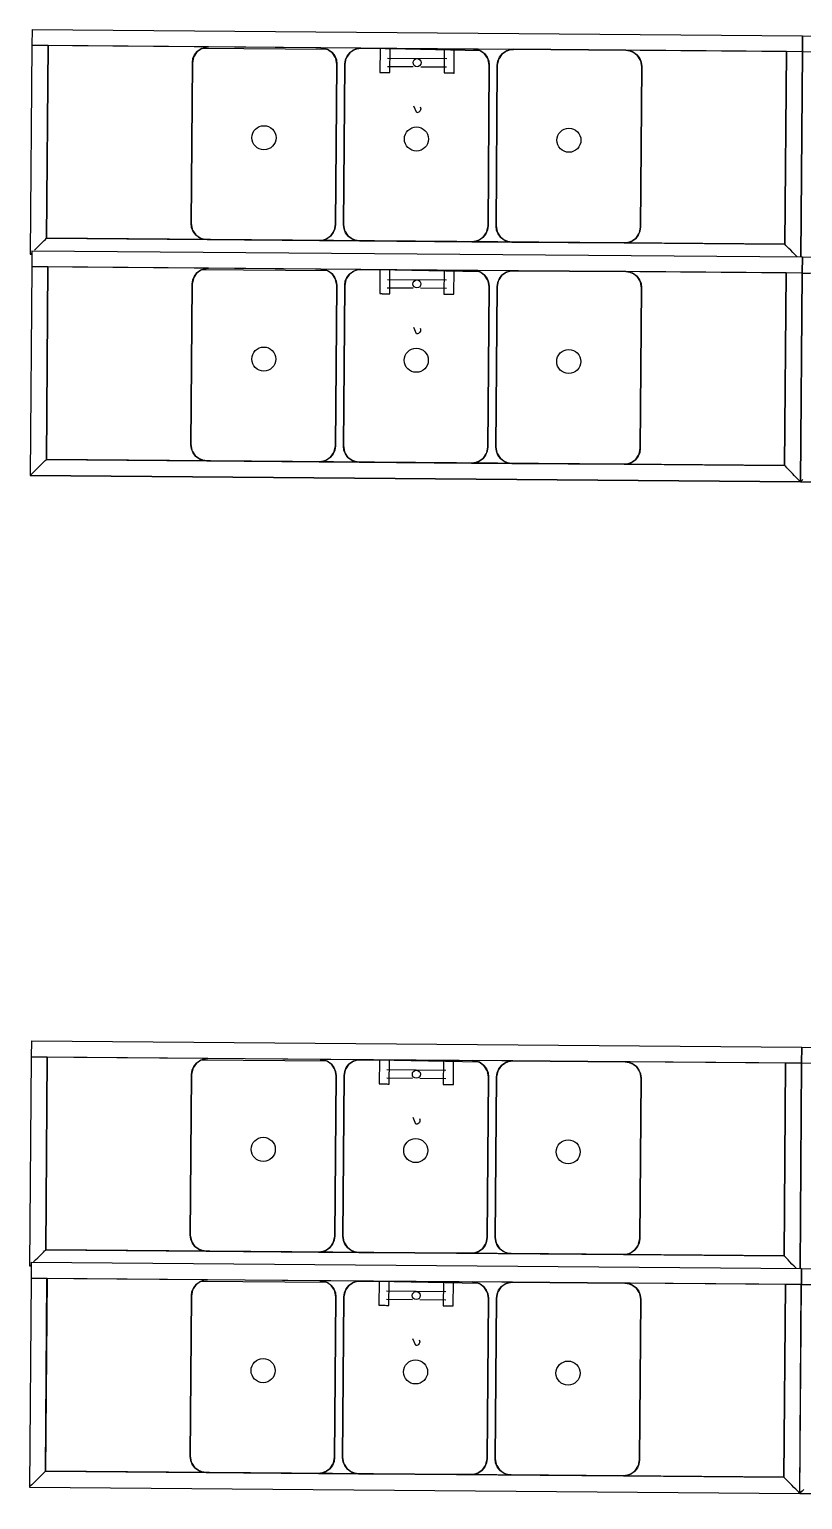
# Model space of a CAD drawing. Header units: metres. Extents: x 2.3 to 42.8, y 0.9 to 31.9.
# Drawn here: x 35.179 to 36.143, y 5.692 to 7.523 of the extents above; entities that cross this region are included whole.
import ezdxf

# ---------------------------------------------------------------- set-up
doc = ezdxf.new("R2010")
doc.units = ezdxf.units.M
doc.layers.add('ARREDI', color=9, linetype='Continuous')

msp = doc.modelspace()

# ---------------------------------------------------------------- linework, layer by layer
at = {"layer": 'ARREDI'}
for points in [[(35.1825, 7.5227), (35.1823, 7.5027), (35.1802, 7.2427)], [(36.1424, 7.4949), (36.1403, 7.2393), (36.1424, 7.4949), (36.1425, 7.5149), (37.1026, 7.5072), (37.1024, 7.4872), (36.142, 7.4949), (36.1224, 7.4951), (36.1204, 7.2551), (35.2004, 7.2625), (35.2023, 7.5025), (35.1823, 7.5027), (35.1802, 7.2427), (35.1822, 7.2427), (35.1802, 7.2427)], [(35.1825, 7.5227), (36.1425, 7.5149), (36.1424, 7.4949), (35.1823, 7.5027)], [(35.3843, 7.4895), (35.3836, 7.4879)], [(35.3939, 7.499), (35.3881, 7.4952), (35.3843, 7.4895)], [(35.5507, 7.4977), (35.3939, 7.499)], [(35.4023, 7.5009), (35.3955, 7.4996)], [(35.5423, 7.4998), (35.4023, 7.5009)], [(35.5491, 7.4984), (35.5424, 7.4998)], [(35.5602, 7.488), (35.5564, 7.4938), (35.5507, 7.4977)], [(35.5839, 7.4974), (35.5782, 7.4936), (35.5743, 7.4879)], [(35.5855, 7.4981), (35.5839, 7.4974)], [(35.5923, 7.4994), (35.5855, 7.4981)], [(35.7407, 7.4962), (35.5923, 7.4994), (35.7324, 7.4983)], [(35.6161, 7.4992), (35.6159, 7.4692)], [(35.6159, 7.4692), (35.6161, 7.4692), (35.6167, 7.4692), (35.6177, 7.4692), (35.619, 7.4692), (35.6205, 7.4692), (35.6221, 7.4691), (35.6237, 7.4691), (35.6252, 7.4691), (35.6265, 7.4691), (35.6275, 7.4691), (35.6281, 7.4691), (35.6284, 7.4691), (35.6286, 7.4991)], [(35.6169, 7.4992), (35.6179, 7.4992), (35.6192, 7.4992), (35.6207, 7.4992), (35.6224, 7.4991), (35.624, 7.4991), (35.6255, 7.4991), (35.6268, 7.4991), (35.6278, 7.4991)], [(35.6961, 7.4985), (35.6959, 7.4685)], [(35.6959, 7.4685), (35.6961, 7.4685), (35.6967, 7.4685), (35.6977, 7.4685), (35.699, 7.4685), (35.7005, 7.4685), (35.7021, 7.4685), (35.7037, 7.4685), (35.7052, 7.4685), (35.7065, 7.4685), (35.7075, 7.4684), (35.7082, 7.4684), (35.7084, 7.4684), (35.7086, 7.4984)], [(35.6969, 7.4985), (35.6979, 7.4985), (35.6992, 7.4985), (35.7007, 7.4985), (35.7024, 7.4985), (35.704, 7.4985), (35.7055, 7.4985), (35.7068, 7.4985), (35.7078, 7.4985)], [(35.7391, 7.4968), (35.7324, 7.4983)], [(35.7503, 7.4865), (35.7464, 7.4923), (35.7407, 7.4962)], [(35.774, 7.4959), (35.7682, 7.4921), (35.7643, 7.4864)], [(35.7756, 7.4966), (35.774, 7.4959)], [(35.7824, 7.4979), (35.7756, 7.4966)], [(35.9292, 7.4953), (35.9224, 7.4967)], [(35.9307, 7.4946), (35.9292, 7.4953)], [(35.9403, 7.485), (35.9365, 7.4907), (35.9307, 7.4946)], [(35.3836, 7.4879), (35.3822, 7.4811)], [(35.5609, 7.4864), (35.5602, 7.488)], [(35.5622, 7.4796), (35.5609, 7.4864)], [(35.5736, 7.4863), (35.5722, 7.4796)], [(35.5743, 7.4879), (35.5736, 7.4863)], [(35.6253, 7.4766), (35.6574, 7.4764)], [(35.6991, 7.486), (35.6254, 7.4866)], [(35.6667, 7.4763), (35.699, 7.476)], [(35.7509, 7.4849), (35.7502, 7.4865)], [(35.7522, 7.4781), (35.7509, 7.4849)], [(35.7636, 7.4848), (35.7622, 7.478)], [(35.7643, 7.4864), (35.7636, 7.4848)], [(35.9409, 7.4834), (35.9403, 7.485)], [(35.9422, 7.4766), (35.9409, 7.4834)], [(35.6167, 7.4692), (35.6177, 7.4692), (35.619, 7.4692), (35.6205, 7.4692), (35.6221, 7.4691), (35.6237, 7.4691), (35.6252, 7.4691), (35.6265, 7.4691), (35.6275, 7.4691)], [(35.6967, 7.4685), (35.6977, 7.4685), (35.699, 7.4685), (35.7005, 7.4685), (35.7021, 7.4685), (35.7037, 7.4685), (35.7052, 7.4685), (35.7065, 7.4685), (35.7075, 7.4685)], [(35.6661, 7.4262), (35.6666, 7.425), (35.6667, 7.4238), (35.6666, 7.4225), (35.6661, 7.4214), (35.6652, 7.4204), (35.6642, 7.4196), (35.663, 7.4191), (35.6617, 7.419), (35.6582, 7.4273)], [(35.3806, 7.2811), (35.3818, 7.2743)], [(35.3819, 7.2743), (35.3825, 7.2727)], [(35.3825, 7.2727), (35.3863, 7.2669), (35.392, 7.263)], [(35.5547, 7.2657), (35.5585, 7.2712)], [(35.5585, 7.2713), (35.5592, 7.2728)], [(35.5592, 7.2728), (35.5606, 7.2796)], [(35.5706, 7.2795), (35.5719, 7.2727)], [(35.5719, 7.2727), (35.5725, 7.2711)], [(35.5725, 7.2711), (35.5763, 7.2653), (35.582, 7.2615)], [(35.7388, 7.2602), (35.7446, 7.264), (35.7485, 7.2697)], [(35.7485, 7.2697), (35.7492, 7.2713)], [(35.7492, 7.2713), (35.7506, 7.2781)], [(35.7606, 7.278), (35.7619, 7.2712)], [(35.7619, 7.2712), (35.7625, 7.2696)], [(35.9385, 7.2682), (35.9392, 7.2698)], [(35.9392, 7.2698), (35.9406, 7.2765)], [(35.1853, 7.2477), (35.1877, 7.25), (35.1903, 7.2526), (35.1929, 7.2552), (35.1953, 7.2576), (35.1974, 7.2596), (35.199, 7.2612), (35.2, 7.2622), (35.2004, 7.2625)], [(35.392, 7.263), (35.3936, 7.2623)], [(35.3936, 7.2623), (35.4004, 7.2609)], [(35.4004, 7.2609), (35.9204, 7.2567)], [(35.5404, 7.2598), (35.5472, 7.2611)], [(35.5472, 7.2611), (35.5488, 7.2617)], [(35.5488, 7.2617), (35.5546, 7.2655)], [(35.582, 7.2615), (35.5836, 7.2608)], [(35.5836, 7.2608), (35.5904, 7.2594)], [(35.7304, 7.2582), (35.7372, 7.2595)], [(35.7372, 7.2595), (35.7388, 7.2602)], [(35.7625, 7.2696), (35.7663, 7.2638), (35.772, 7.2599)], [(35.772, 7.2599), (35.7736, 7.2592)], [(35.7736, 7.2592), (35.7804, 7.2578)], [(35.9204, 7.2567), (35.9272, 7.258)], [(35.9272, 7.258), (35.9288, 7.2587)], [(35.9288, 7.2586), (35.9346, 7.2624), (35.9385, 7.2682)], [(36.1353, 7.24), (36.1329, 7.2424), (36.1304, 7.245), (36.1278, 7.2476), (36.1254, 7.25), (36.1233, 7.2521), (36.1218, 7.2537), (36.1208, 7.2547), (36.1204, 7.2551)], [(35.1823, 7.2471), (35.1821, 7.2271), (35.18, 6.9671)], [(36.1418, 7.2193), (36.1222, 7.2195), (36.1202, 6.9795), (35.2002, 6.9869), (35.2021, 7.2269), (35.1821, 7.2271), (35.18, 6.9671), (36.1401, 6.9593), (36.1422, 7.2193), (36.1423, 7.2393), (37.1024, 7.2315)], [(35.1802, 7.2427), (35.1806, 7.243), (35.1816, 7.244)], [(35.1823, 7.2471), (36.1423, 7.2393), (36.1422, 7.2193), (35.1821, 7.2271)], [(37.1022, 7.2115), (36.1422, 7.2193), (36.1401, 6.9593), (35.18, 6.9671), (35.1804, 6.9674), (35.1814, 6.9684), (35.183, 6.97), (35.1851, 6.972), (35.1875, 6.9744), (35.1901, 6.977), (35.1927, 6.9796), (35.1951, 6.982), (35.1972, 6.984), (35.1988, 6.9856), (35.1998, 6.9866), (35.2002, 6.9869)], [(35.3937, 7.2234), (35.3879, 7.2196), (35.3841, 7.2138)], [(35.5505, 7.2221), (35.3937, 7.2234)], [(35.4021, 7.2253), (35.3953, 7.224)], [(35.5421, 7.2242), (35.4021, 7.2253)], [(35.5489, 7.2228), (35.5421, 7.2242)], [(35.56, 7.2124), (35.5562, 7.2182), (35.5505, 7.2221)], [(35.5837, 7.2218), (35.578, 7.218), (35.5741, 7.2123)], [(35.5853, 7.2225), (35.5837, 7.2218)], [(35.5921, 7.2238), (35.5853, 7.2225)], [(35.7405, 7.2206), (35.5921, 7.2238), (35.7322, 7.2226)], [(35.6159, 7.2236), (35.6156, 7.1936)], [(35.6157, 7.1936), (35.6159, 7.1936), (35.6165, 7.1936), (35.6175, 7.1936), (35.6188, 7.1935), (35.6203, 7.1935), (35.6219, 7.1935), (35.6235, 7.1935), (35.625, 7.1935), (35.6263, 7.1935), (35.6273, 7.1935), (35.6279, 7.1935), (35.6282, 7.1935), (35.6284, 7.2235)], [(35.6167, 7.2236), (35.6177, 7.2236), (35.619, 7.2236), (35.6205, 7.2235), (35.6221, 7.2235), (35.6238, 7.2235), (35.6253, 7.2235), (35.6266, 7.2235), (35.6276, 7.2235)], [(35.6959, 7.2229), (35.6956, 7.1929)], [(35.6957, 7.1929), (35.6959, 7.1929), (35.6965, 7.1929), (35.6975, 7.1929), (35.6988, 7.1929), (35.7003, 7.1929), (35.7019, 7.1929), (35.7035, 7.1929), (35.705, 7.1929), (35.7063, 7.1928), (35.7073, 7.1928), (35.7079, 7.1928), (35.7082, 7.1928), (35.7084, 7.2228)], [(35.6967, 7.2229), (35.6977, 7.2229), (35.699, 7.2229), (35.7005, 7.2229), (35.7022, 7.2229), (35.7038, 7.2229), (35.7053, 7.2229), (35.7066, 7.2228), (35.7076, 7.2228)], [(35.7389, 7.2212), (35.7322, 7.2226)], [(35.75, 7.2109), (35.7462, 7.2167), (35.7405, 7.2206)], [(35.7738, 7.2203), (35.768, 7.2165), (35.7641, 7.2108)], [(35.7753, 7.2209), (35.7738, 7.2203)], [(35.7822, 7.2222), (35.7753, 7.2209)], [(35.9289, 7.2197), (35.9222, 7.2211)], [(35.9305, 7.219), (35.9289, 7.2197)], [(35.9401, 7.2093), (35.9363, 7.2151), (35.9305, 7.219)], [(36.1425, 7.2193), (36.1435, 7.2193), (36.1451, 7.2193), (36.1472, 7.2193), (36.1496, 7.2193), (36.1522, 7.2192)], [(35.3834, 7.2123), (35.382, 7.2055)], [(35.384, 7.2138), (35.3834, 7.2123)], [(35.5607, 7.2108), (35.56, 7.2124)], [(35.562, 7.204), (35.5607, 7.2108)], [(35.5734, 7.2107), (35.572, 7.2039)], [(35.5741, 7.2123), (35.5734, 7.2107)], [(35.6251, 7.201), (35.6572, 7.2007)], [(35.6989, 7.2104), (35.6252, 7.211)], [(35.6664, 7.2007), (35.6988, 7.2004)], [(35.7507, 7.2093), (35.75, 7.2109)], [(35.752, 7.2025), (35.7507, 7.2093)], [(35.7634, 7.2092), (35.762, 7.2024)], [(35.7641, 7.2108), (35.7634, 7.2092)], [(35.9407, 7.2077), (35.9401, 7.2093)], [(35.942, 7.2009), (35.9407, 7.2077)], [(35.6165, 7.1936), (35.6175, 7.1936), (35.6188, 7.1936), (35.6203, 7.1935), (35.6219, 7.1935), (35.6235, 7.1935), (35.625, 7.1935), (35.6263, 7.1935), (35.6273, 7.1935)], [(35.6965, 7.1929), (35.6975, 7.1929), (35.6988, 7.1929), (35.7003, 7.1929), (35.7019, 7.1929), (35.7035, 7.1929), (35.705, 7.1929), (35.7063, 7.1928), (35.7073, 7.1928)], [(35.6659, 7.1506), (35.6664, 7.1494), (35.6665, 7.1482), (35.6664, 7.1469), (35.6658, 7.1457), (35.665, 7.1448), (35.664, 7.144), (35.6628, 7.1435), (35.6615, 7.1434), (35.658, 7.1516)], [(35.3803, 7.0055), (35.3816, 6.9987)], [(35.3816, 6.9987), (35.3823, 6.9971)], [(35.3823, 6.9971), (35.3861, 6.9913), (35.3918, 6.9874)], [(35.5486, 6.9861), (35.5544, 6.9899), (35.5583, 6.9956)], [(35.5583, 6.9956), (35.5589, 6.9972)], [(35.559, 6.9972), (35.5604, 7.004)], [(35.5704, 7.0039), (35.5717, 6.9971)], [(35.5717, 6.9971), (35.5723, 6.9955)], [(35.5723, 6.9955), (35.5761, 6.9897), (35.5818, 6.9858)], [(35.7483, 6.9941), (35.749, 6.9957)], [(35.749, 6.9957), (35.7504, 7.0025)], [(35.7604, 7.0024), (35.7617, 6.9956)], [(35.7617, 6.9956), (35.7623, 6.994)], [(35.939, 6.9941), (35.9404, 7.0009)], [(35.3918, 6.9874), (35.3934, 6.9867)], [(35.3934, 6.9867), (35.4002, 6.9853)], [(35.4002, 6.9853), (35.9202, 6.9811)], [(35.5402, 6.9842), (35.547, 6.9855)], [(35.547, 6.9855), (35.5486, 6.9861)], [(35.5818, 6.9858), (35.5834, 6.9852)], [(35.5834, 6.9852), (35.5902, 6.9838)], [(35.7302, 6.9826), (35.737, 6.9839)], [(35.737, 6.9839), (35.7386, 6.9846)], [(35.7386, 6.9846), (35.7444, 6.9884), (35.7483, 6.9941)], [(35.7623, 6.994), (35.7661, 6.9882), (35.7718, 6.9843)], [(35.7718, 6.9843), (35.7734, 6.9836)], [(35.7734, 6.9836), (35.7802, 6.9822)], [(35.9202, 6.9811), (35.927, 6.9824)], [(35.927, 6.9824), (35.9286, 6.983)], [(35.9286, 6.983), (35.9344, 6.9868), (35.9383, 6.9926)], [(35.9383, 6.9926), (35.939, 6.9941)], [(37.1001, 6.9515), (36.1401, 6.9593), (36.1397, 6.9596), (36.1387, 6.9606), (36.1372, 6.9623), (36.1351, 6.9643), (36.1327, 6.9668), (36.1302, 6.9694), (36.1276, 6.972), (36.1252, 6.9744), (36.1231, 6.9765), (36.1216, 6.9781), (36.1206, 6.9791), (36.1202, 6.9795)], [(36.143, 6.9622), (36.1414, 6.9606), (36.1404, 6.9596), (36.1401, 6.9593), (37.1001, 6.9515)], [(35.1815, 6.2628), (35.1814, 6.2427), (35.1793, 5.9827)], [(35.1815, 6.2628), (36.1416, 6.255), (36.1414, 6.235), (35.1814, 6.2428)], [(37.1015, 6.2272), (37.0994, 5.9716), (37.1015, 6.2272), (37.0815, 6.2274), (37.0796, 5.9873), (36.1595, 5.9948), (36.1614, 6.2348), (36.1414, 6.235), (36.1394, 5.9794), (36.1414, 6.235), (36.1416, 6.255), (37.1017, 6.2472), (37.1015, 6.2272), (36.1414, 6.235), (36.1214, 6.2351), (36.1195, 5.9951), (35.1994, 6.0026), (35.2014, 6.2426), (35.1814, 6.2427), (35.1793, 5.9827), (35.1813, 5.9827), (35.1793, 5.9827)], [(35.3826, 6.2279), (35.3812, 6.2211)], [(35.3833, 6.2295), (35.3826, 6.2279)], [(35.393, 6.239), (35.3872, 6.2352), (35.3833, 6.2295)], [(35.5498, 6.2378), (35.393, 6.239)], [(35.4014, 6.241), (35.3946, 6.2397)], [(35.5414, 6.2398), (35.4014, 6.241)], [(35.5482, 6.2384), (35.5414, 6.2398)], [(35.5593, 6.2281), (35.5555, 6.2339), (35.5498, 6.2378)], [(35.5599, 6.2265), (35.5593, 6.2281)], [(35.5612, 6.2197), (35.56, 6.2265)], [(35.5726, 6.2264), (35.5712, 6.2196)], [(35.5733, 6.228), (35.5727, 6.2264)], [(35.583, 6.2375), (35.5772, 6.2337), (35.5733, 6.228)], [(35.5846, 6.2381), (35.583, 6.2375)], [(35.5914, 6.2394), (35.5846, 6.2381)], [(35.7398, 6.2362), (35.5914, 6.2394), (35.7314, 6.2383)], [(35.6152, 6.2392), (35.6149, 6.2092)], [(35.6149, 6.2092), (35.6151, 6.2092), (35.6157, 6.2092), (35.6167, 6.2092), (35.618, 6.2092), (35.6196, 6.2092), (35.6212, 6.2092), (35.6228, 6.2092), (35.6243, 6.2092), (35.6256, 6.2091), (35.6266, 6.2091), (35.6272, 6.2091), (35.6274, 6.2091), (35.6277, 6.2391)], [(35.616, 6.2392), (35.617, 6.2392), (35.6183, 6.2392), (35.6198, 6.2392), (35.6214, 6.2392), (35.623, 6.2392), (35.6245, 6.2392), (35.6258, 6.2391), (35.6268, 6.2391)], [(35.6982, 6.2261), (35.6244, 6.2267)], [(35.6952, 6.2386), (35.6949, 6.2086)], [(35.6949, 6.2086), (35.6951, 6.2086), (35.6958, 6.2086), (35.6968, 6.2086), (35.698, 6.2086), (35.6995, 6.2086), (35.7012, 6.2085), (35.7028, 6.2085), (35.7043, 6.2085), (35.7056, 6.2085), (35.7066, 6.2085), (35.7072, 6.2085), (35.7074, 6.2085), (35.7077, 6.2385)], [(35.696, 6.2386), (35.697, 6.2386), (35.6983, 6.2386), (35.6998, 6.2386), (35.7014, 6.2385), (35.703, 6.2385), (35.7045, 6.2385), (35.7058, 6.2385), (35.7068, 6.2385)], [(35.7382, 6.2369), (35.7314, 6.2383)], [(35.7493, 6.2265), (35.7455, 6.2323), (35.7398, 6.2362)], [(35.75, 6.2249), (35.7493, 6.2265)], [(35.7633, 6.2264), (35.7627, 6.2248)], [(35.773, 6.2359), (35.7672, 6.2321), (35.7633, 6.2264)], [(35.7746, 6.2366), (35.773, 6.2359)], [(35.7814, 6.2379), (35.7746, 6.2366)], [(35.9282, 6.2353), (35.9214, 6.2368)], [(35.9298, 6.2347), (35.9282, 6.2353)], [(35.9393, 6.225), (35.9355, 6.2308), (35.9298, 6.2347)], [(35.6158, 6.2092), (35.6168, 6.2092), (35.618, 6.2092), (35.6195, 6.2092), (35.6212, 6.2092), (35.6228, 6.2092), (35.6243, 6.2092), (35.6256, 6.2091), (35.6266, 6.2091)], [(35.6244, 6.2167), (35.6565, 6.2164)], [(35.6657, 6.2163), (35.6981, 6.2161)], [(35.6958, 6.2086), (35.6968, 6.2086), (35.698, 6.2086), (35.6995, 6.2086), (35.7012, 6.2085), (35.7028, 6.2085), (35.7043, 6.2085), (35.7056, 6.2085), (35.7066, 6.2085)], [(35.7513, 6.2181), (35.75, 6.2249)], [(35.7627, 6.2248), (35.7613, 6.2181)], [(35.94, 6.2234), (35.9393, 6.225)], [(35.9413, 6.2166), (35.94, 6.2234)], [(35.6652, 6.1662), (35.6656, 6.1651), (35.6658, 6.1638), (35.6656, 6.1626), (35.6651, 6.1614), (35.6643, 6.1604), (35.6633, 6.1597), (35.6621, 6.1592), (35.6608, 6.159), (35.6573, 6.1673)], [(35.3796, 6.0211), (35.3809, 6.0143)], [(35.3809, 6.0143), (35.3815, 6.0127)], [(35.3816, 6.0127), (35.3854, 6.0069), (35.3911, 6.003)], [(35.5479, 6.0018), (35.5537, 6.0056), (35.5575, 6.0113)], [(35.5575, 6.0113), (35.5582, 6.0129)], [(35.5582, 6.0129), (35.5596, 6.0197)], [(35.5696, 6.0196), (35.5709, 6.0128)], [(35.5709, 6.0128), (35.5716, 6.0112)], [(35.5716, 6.0112), (35.5754, 6.0054), (35.5811, 6.0015)], [(35.7379, 6.0002), (35.7437, 6.004), (35.7476, 6.0098)], [(35.7476, 6.0098), (35.7482, 6.0113)], [(35.7482, 6.0113), (35.7496, 6.0181)], [(35.7596, 6.018), (35.7609, 6.0112)], [(35.7609, 6.0112), (35.7616, 6.0096)], [(35.7616, 6.0096), (35.7654, 6.0038), (35.7711, 6)], [(35.9279, 5.9987), (35.9337, 6.0025), (35.9376, 6.0082)], [(35.9376, 6.0082), (35.9382, 6.0098)], [(35.9382, 6.0098), (35.9396, 6.0166)], [(35.1843, 5.9877), (35.1867, 5.9901), (35.1894, 5.9927), (35.192, 5.9952), (35.1944, 5.9976), (35.1965, 5.9997), (35.1981, 6.0013), (35.1991, 6.0022), (35.1994, 6.0026)], [(35.3911, 6.003), (35.3927, 6.0024)], [(35.3927, 6.0024), (35.3994, 6.001)], [(35.3995, 6.001), (35.9195, 5.9967)], [(35.5395, 5.9998), (35.5463, 6.0011)], [(35.5463, 6.0011), (35.5479, 6.0018)], [(35.5811, 6.0015), (35.5827, 6.0008)], [(35.5827, 6.0008), (35.5895, 5.9994)], [(35.7295, 5.9983), (35.7363, 5.9996)], [(35.7363, 5.9996), (35.7379, 6.0002)], [(35.7711, 6), (35.7727, 5.9993)], [(35.7727, 5.9993), (35.7795, 5.9979)], [(35.9195, 5.9967), (35.9263, 5.998)], [(35.9263, 5.998), (35.9279, 5.9987)], [(36.1344, 5.98), (36.132, 5.9824), (36.1294, 5.985), (36.1268, 5.9877), (36.1245, 5.9901), (36.1224, 5.9922), (36.1208, 5.9938), (36.1198, 5.9948), (36.1195, 5.9951)], [(35.1813, 5.9871), (35.1812, 5.9671), (35.1791, 5.7071)], [(35.1992, 5.727), (35.1989, 5.7266), (35.1979, 5.7256), (35.1963, 5.724), (35.1942, 5.722), (35.1918, 5.7196), (35.1892, 5.717), (35.1865, 5.7145), (35.1841, 5.7121), (35.182, 5.71), (35.1804, 5.7085), (35.1794, 5.7075), (35.1791, 5.7071), (36.1391, 5.6993), (36.1409, 5.9594), (36.1212, 5.9595), (36.1193, 5.7195), (35.1992, 5.727), (35.2008, 5.967), (35.1812, 5.9671), (35.1791, 5.7071), (36.1391, 5.6993), (36.1412, 5.9594), (36.1414, 5.9794), (37.1015, 5.9716)], [(35.1793, 5.9827), (35.1796, 5.9831), (35.1806, 5.9841)], [(35.1813, 5.9871), (36.1414, 5.9794), (36.1412, 5.9594), (35.1812, 5.9671)], [(35.3824, 5.9523), (35.381, 5.9455)], [(35.3831, 5.9539), (35.3824, 5.9523)], [(35.3928, 5.9634), (35.387, 5.9596), (35.3831, 5.9539)], [(35.5496, 5.9621), (35.3928, 5.9634)], [(35.4012, 5.9654), (35.3944, 5.9641)], [(35.5412, 5.9642), (35.4012, 5.9654)], [(35.548, 5.9628), (35.5412, 5.9642)], [(35.5547, 5.9586), (35.5496, 5.9621)], [(35.5591, 5.9525), (35.5553, 5.9582)], [(35.5597, 5.9509), (35.5591, 5.9525)], [(35.5731, 5.9523), (35.5724, 5.9508)], [(35.5828, 5.9619), (35.577, 5.9581), (35.5731, 5.9523)], [(35.5844, 5.9625), (35.5828, 5.9619)], [(35.5912, 5.9638), (35.5844, 5.9625)], [(35.7396, 5.9606), (35.5912, 5.9638), (35.7312, 5.9627)], [(35.615, 5.9636), (35.6147, 5.9336)], [(35.6147, 5.9336), (35.6149, 5.9336), (35.6155, 5.9336), (35.6165, 5.9336), (35.6178, 5.9336), (35.6193, 5.9336), (35.621, 5.9336), (35.6226, 5.9336), (35.6241, 5.9335), (35.6254, 5.9335), (35.6264, 5.9335), (35.627, 5.9335), (35.6272, 5.9335), (35.6275, 5.9635)], [(35.6158, 5.9636), (35.6168, 5.9636), (35.6181, 5.9636), (35.6196, 5.9636), (35.6212, 5.9636), (35.6228, 5.9636), (35.6243, 5.9635), (35.6256, 5.9635), (35.6266, 5.9635)], [(35.695, 5.963), (35.6947, 5.933)], [(35.6947, 5.933), (35.6949, 5.933), (35.6955, 5.933), (35.6965, 5.933), (35.6978, 5.9329), (35.6994, 5.9329), (35.701, 5.9329), (35.7026, 5.9329), (35.7041, 5.9329), (35.7054, 5.9329), (35.7064, 5.9329), (35.707, 5.9329), (35.7072, 5.9329), (35.7075, 5.9629)], [(35.6958, 5.963), (35.6968, 5.963), (35.6981, 5.963), (35.6996, 5.9629), (35.7012, 5.9629), (35.7028, 5.9629), (35.7043, 5.9629), (35.7056, 5.9629), (35.7066, 5.9629)], [(35.738, 5.9613), (35.7312, 5.9627)], [(35.7491, 5.9509), (35.7453, 5.9567), (35.7396, 5.9606)], [(35.7728, 5.9603), (35.767, 5.9565), (35.7631, 5.9508)], [(35.7744, 5.961), (35.7728, 5.9603)], [(35.7812, 5.9623), (35.7744, 5.961)], [(35.928, 5.9597), (35.9212, 5.9611)], [(35.9296, 5.9591), (35.928, 5.9597)], [(35.9391, 5.9494), (35.9353, 5.9552), (35.9296, 5.9591)], [(37.1013, 5.9516), (36.1416, 5.9594), (36.1612, 5.9592)], [(35.561, 5.9441), (35.5597, 5.9509)], [(35.5724, 5.9508), (35.571, 5.944)], [(35.6155, 5.9336), (35.6165, 5.9336), (35.6178, 5.9336), (35.6193, 5.9336), (35.621, 5.9336), (35.6226, 5.9336), (35.6241, 5.9335), (35.6254, 5.9335), (35.6264, 5.9335)], [(35.6241, 5.941), (35.6563, 5.9408)], [(35.698, 5.9504), (35.6242, 5.951)], [(35.6655, 5.9407), (35.6979, 5.9404)], [(35.6956, 5.933), (35.6966, 5.933), (35.6978, 5.933), (35.6993, 5.9329), (35.701, 5.9329), (35.7026, 5.9329), (35.7041, 5.9329), (35.7054, 5.9329), (35.7064, 5.9329)], [(35.7498, 5.9493), (35.7491, 5.9509)], [(35.751, 5.9425), (35.7498, 5.9493)], [(35.7625, 5.9492), (35.7611, 5.9424)], [(35.7631, 5.9508), (35.7625, 5.9492)], [(35.9398, 5.9478), (35.9391, 5.9494)], [(35.9411, 5.941), (35.9398, 5.9478)], [(35.6649, 5.8906), (35.6654, 5.8895), (35.6656, 5.8882), (35.6654, 5.887), (35.6649, 5.8858), (35.6641, 5.8848), (35.6631, 5.884), (35.6618, 5.8836), (35.6606, 5.8834), (35.6571, 5.8917)], [(35.3794, 5.7455), (35.3807, 5.7387)], [(35.3807, 5.7387), (35.3813, 5.7371)], [(35.3813, 5.7371), (35.3852, 5.7313), (35.3909, 5.7274)], [(35.5477, 5.7261), (35.5534, 5.73), (35.5573, 5.7357)], [(35.5573, 5.7357), (35.558, 5.7373)], [(35.558, 5.7373), (35.5594, 5.744)], [(35.5694, 5.744), (35.5707, 5.7372)], [(35.5707, 5.7372), (35.5714, 5.7356)], [(35.5714, 5.7356), (35.5752, 5.7298), (35.5809, 5.7259)], [(35.7377, 5.7246), (35.7435, 5.7284), (35.7473, 5.7341)], [(35.7474, 5.7341), (35.748, 5.7357)], [(35.748, 5.7357), (35.7494, 5.7425)], [(35.7594, 5.7424), (35.7607, 5.7356)], [(35.7607, 5.7356), (35.7614, 5.734)], [(35.7614, 5.734), (35.7652, 5.7282), (35.7709, 5.7243)], [(35.9277, 5.7231), (35.9335, 5.7269), (35.9374, 5.7326)], [(35.9374, 5.7326), (35.938, 5.7342)], [(35.938, 5.7342), (35.9394, 5.741)], [(35.3909, 5.7274), (35.3925, 5.7267)], [(35.3925, 5.7267), (35.3992, 5.7253)], [(35.3992, 5.7253), (35.9193, 5.7211)], [(35.5393, 5.7242), (35.5461, 5.7255)], [(35.5461, 5.7255), (35.5477, 5.7261)], [(35.5809, 5.7259), (35.5825, 5.7252)], [(35.5825, 5.7252), (35.5893, 5.7238)], [(35.7293, 5.7227), (35.7361, 5.724)], [(35.7361, 5.724), (35.7377, 5.7246)], [(35.7709, 5.7243), (35.7725, 5.7237)], [(35.7725, 5.7237), (35.7793, 5.7223)], [(35.9193, 5.7211), (35.9261, 5.7224)], [(35.9261, 5.7224), (35.9277, 5.7231)], [(37.0992, 5.6916), (36.1391, 5.6993), (36.1388, 5.6997), (36.1378, 5.7007), (36.1362, 5.7023), (36.1342, 5.7044), (36.1318, 5.7068), (36.1292, 5.7094), (36.1266, 5.712), (36.1243, 5.7145), (36.1222, 5.7166), (36.1206, 5.7181), (36.1196, 5.7192), (36.1193, 5.7195)], [(36.1442, 5.7043), (36.1421, 5.7022), (36.1405, 5.7007), (36.1395, 5.6997), (36.1391, 5.6993), (37.0992, 5.6916)]]:
    msp.add_lwpolyline(points, dxfattribs=at)
for points in [[(35.2023, 7.5025), (35.2004, 7.2625), (35.4004, 7.2609), (35.3952, 7.2616), (35.3904, 7.2637), (35.3863, 7.2669), (35.3832, 7.271), (35.3812, 7.2759), (35.3806, 7.2811), (35.3822, 7.4811), (35.3829, 7.4863), (35.3849, 7.4911), (35.3881, 7.4952), (35.3923, 7.4983), (35.3972, 7.5003), (35.4023, 7.5009)], [(35.5606, 7.2796), (35.5598, 7.2745), (35.5578, 7.2696), (35.5546, 7.2655), (35.5504, 7.2624), (35.5456, 7.2604), (35.5404, 7.2598), (35.5904, 7.2594), (35.5852, 7.2601), (35.5804, 7.2621), (35.5763, 7.2653), (35.5732, 7.2695), (35.5712, 7.2744), (35.5706, 7.2795), (35.5722, 7.4795), (35.5729, 7.4847), (35.5749, 7.4895), (35.5782, 7.4936), (35.5823, 7.4968), (35.5872, 7.4987), (35.5923, 7.4994), (35.5423, 7.4998), (35.5475, 7.4991), (35.5523, 7.497), (35.5564, 7.4938), (35.5596, 7.4896), (35.5616, 7.4848), (35.5622, 7.4796)], [(35.7606, 7.278), (35.7622, 7.478), (35.7629, 7.4832), (35.765, 7.488), (35.7682, 7.4921), (35.7723, 7.4952), (35.7772, 7.4972), (35.7824, 7.4978), (35.7324, 7.4982), (35.7375, 7.4975), (35.7423, 7.4955), (35.7465, 7.4923), (35.7496, 7.4881), (35.7516, 7.4833), (35.7522, 7.4781), (35.7506, 7.2781), (35.7499, 7.2729), (35.7478, 7.2681), (35.7446, 7.264), (35.7404, 7.2608), (35.7356, 7.2589), (35.7304, 7.2582), (35.7804, 7.2578), (35.7752, 7.2586), (35.7704, 7.2606), (35.7663, 7.2638), (35.7632, 7.268), (35.7612, 7.2728)], [(35.7824, 7.4979), (35.9224, 7.4967)], [(36.1224, 7.4951), (35.9224, 7.4967), (35.9275, 7.496), (35.9324, 7.494), (35.9365, 7.4907), (35.9396, 7.4866), (35.9416, 7.4817), (35.9422, 7.4766), (35.9406, 7.2765), (35.9399, 7.2714), (35.9378, 7.2666), (35.9346, 7.2624), (35.9305, 7.2593), (35.9256, 7.2573), (35.9204, 7.2567), (36.1204, 7.2551)], [(35.3805, 7.2811), (35.3822, 7.4811)], [(35.5622, 7.4796), (35.5606, 7.2796)], [(35.5706, 7.2795), (35.5722, 7.4796)], [(35.7522, 7.4781), (35.7506, 7.2781)], [(35.7606, 7.278), (35.7622, 7.478)], [(35.9422, 7.4766), (35.9406, 7.2765)], [(35.5404, 7.2598), (35.4004, 7.2609)], [(35.7304, 7.2582), (35.5904, 7.2594)], [(35.9204, 7.2567), (35.7804, 7.2578)], [(35.2021, 7.2269), (35.2002, 6.9869), (35.4002, 6.9853), (35.395, 6.986), (35.3902, 6.9881), (35.3861, 6.9913), (35.383, 6.9954), (35.381, 7.0003), (35.3803, 7.0055), (35.382, 7.2055), (35.3827, 7.2106), (35.3847, 7.2154), (35.3879, 7.2196), (35.3921, 7.2227), (35.397, 7.2247), (35.4021, 7.2253)], [(35.5604, 7.004), (35.5596, 6.9988), (35.5576, 6.994), (35.5544, 6.9899), (35.5502, 6.9868), (35.5454, 6.9848), (35.5402, 6.9842), (35.5902, 6.9838), (35.585, 6.9845), (35.5802, 6.9865), (35.5761, 6.9897), (35.573, 6.9939), (35.571, 6.9987), (35.5704, 7.0039), (35.572, 7.2039), (35.5727, 7.2091), (35.5747, 7.2139), (35.578, 7.218), (35.5821, 7.2212), (35.587, 7.2231), (35.5921, 7.2238), (35.5421, 7.2242), (35.5473, 7.2235), (35.5521, 7.2214), (35.5562, 7.2182), (35.5594, 7.214), (35.5613, 7.2092), (35.562, 7.204)], [(35.7604, 7.0024), (35.762, 7.2024), (35.7627, 7.2076), (35.7647, 7.2124), (35.768, 7.2165), (35.7721, 7.2196), (35.777, 7.2216), (35.7821, 7.2222), (35.7321, 7.2226), (35.7373, 7.2219), (35.7421, 7.2199), (35.7462, 7.2167), (35.7494, 7.2125), (35.7514, 7.2077), (35.752, 7.2025), (35.7504, 7.0025), (35.7496, 6.9973), (35.7476, 6.9925), (35.7444, 6.9884), (35.7402, 6.9852), (35.7354, 6.9833), (35.7302, 6.9826), (35.7802, 6.9822), (35.775, 6.9829), (35.7702, 6.985), (35.7661, 6.9882), (35.763, 6.9924), (35.761, 6.9972)], [(35.7821, 7.2222), (35.9222, 7.2211)], [(36.1222, 7.2195), (35.9222, 7.2211), (35.9273, 7.2204), (35.9321, 7.2183), (35.9363, 7.2151), (35.9394, 7.211), (35.9414, 7.2061), (35.942, 7.2009), (35.9404, 7.0009), (35.9397, 6.9958), (35.9376, 6.991), (35.9344, 6.9868), (35.9302, 6.9837), (35.9254, 6.9817), (35.9202, 6.9811), (36.1202, 6.9795)], [(35.3803, 7.0055), (35.382, 7.2055)], [(35.562, 7.204), (35.5604, 7.004)], [(35.5704, 7.0039), (35.572, 7.2039)], [(35.752, 7.2025), (35.7504, 7.0025)], [(35.7604, 7.0024), (35.762, 7.2024)], [(35.942, 7.2009), (35.9404, 7.0009)], [(35.5402, 6.9842), (35.4002, 6.9853)], [(35.7302, 6.9826), (35.5902, 6.9838)], [(35.9202, 6.9811), (35.7802, 6.9822)], [(35.2014, 6.2426), (35.1994, 6.0026), (35.3995, 6.001), (35.3943, 6.0017), (35.3895, 6.0037), (35.3854, 6.0069), (35.3822, 6.0111), (35.3803, 6.0159), (35.3796, 6.0211), (35.3812, 6.2211), (35.382, 6.2263), (35.384, 6.2311), (35.3872, 6.2352), (35.3914, 6.2384), (35.3962, 6.2403), (35.4014, 6.241)], [(35.5596, 6.0197), (35.5589, 6.0145), (35.5569, 6.0097), (35.5536, 6.0056), (35.5495, 6.0024), (35.5446, 6.0005), (35.5395, 5.9998), (35.5895, 5.9994), (35.5843, 6.0001), (35.5795, 6.0022), (35.5754, 6.0054), (35.5722, 6.0096), (35.5703, 6.0144), (35.5696, 6.0196), (35.5712, 6.2196), (35.572, 6.2248), (35.574, 6.2296), (35.5772, 6.2337), (35.5814, 6.2368), (35.5862, 6.2388), (35.5914, 6.2394), (35.5414, 6.2398), (35.5466, 6.2391), (35.5514, 6.2371), (35.5555, 6.2339), (35.5586, 6.2297), (35.5606, 6.2249), (35.5612, 6.2197)], [(35.7596, 6.018), (35.7613, 6.2181), (35.762, 6.2232), (35.764, 6.228), (35.7672, 6.2322), (35.7714, 6.2353), (35.7762, 6.2372), (35.7814, 6.2379), (35.7314, 6.2383), (35.7366, 6.2376), (35.7414, 6.2355), (35.7455, 6.2323), (35.7487, 6.2282), (35.7506, 6.2233), (35.7513, 6.2181), (35.7496, 6.0181), (35.7489, 6.0129), (35.7469, 6.0081), (35.7437, 6.004), (35.7395, 6.0009), (35.7346, 5.9989), (35.7295, 5.9983), (35.7795, 5.9979), (35.7743, 5.9986), (35.7695, 6.0006), (35.7654, 6.0038), (35.7622, 6.008), (35.7603, 6.0129)], [(35.7814, 6.2379), (35.9214, 6.2368)], [(36.1214, 6.2351), (35.9214, 6.2368), (35.9266, 6.236), (35.9314, 6.234), (35.9355, 6.2308), (35.9387, 6.2266), (35.9406, 6.2218), (35.9413, 6.2166), (35.9396, 6.0166), (35.9389, 6.0114), (35.9369, 6.0066), (35.9337, 6.0025), (35.9295, 5.9993), (35.9247, 5.9974), (35.9195, 5.9967), (36.1195, 5.9951)], [(35.3796, 6.0211), (35.3812, 6.2211)], [(35.5612, 6.2197), (35.5596, 6.0197)], [(35.5696, 6.0196), (35.5712, 6.2196)], [(35.7513, 6.2181), (35.7496, 6.0181)], [(35.7596, 6.018), (35.7613, 6.2181)], [(35.9413, 6.2166), (35.9396, 6.0166)], [(35.5395, 5.9998), (35.3995, 6.001)], [(35.7295, 5.9983), (35.5895, 5.9994)], [(35.9195, 5.9967), (35.7795, 5.9979)], [(35.2012, 5.967), (35.1992, 5.727), (35.3992, 5.7253), (35.3941, 5.7261), (35.3893, 5.7281), (35.3851, 5.7313), (35.382, 5.7355), (35.3801, 5.7403), (35.3794, 5.7455), (35.381, 5.9455), (35.3817, 5.9507), (35.3838, 5.9555), (35.387, 5.9596), (35.3912, 5.9628), (35.396, 5.9647), (35.4012, 5.9653)], [(35.5594, 5.744), (35.5587, 5.7389), (35.5567, 5.7341), (35.5534, 5.7299), (35.5493, 5.7268), (35.5444, 5.7248), (35.5392, 5.7242), (35.5892, 5.7238), (35.5841, 5.7245), (35.5793, 5.7266), (35.5752, 5.7298), (35.572, 5.7339), (35.5701, 5.7388), (35.5694, 5.744), (35.571, 5.944), (35.5718, 5.9491), (35.5738, 5.954), (35.577, 5.9581), (35.5812, 5.9612), (35.586, 5.9632), (35.5912, 5.9638), (35.5412, 5.9642), (35.5464, 5.9635), (35.5512, 5.9615), (35.5553, 5.9583), (35.5584, 5.9541), (35.5604, 5.9492), (35.561, 5.9441)], [(35.7594, 5.7424), (35.7611, 5.9424), (35.7618, 5.9476), (35.7638, 5.9524), (35.767, 5.9565), (35.7712, 5.9597), (35.776, 5.9616), (35.7812, 5.9623), (35.7312, 5.9627), (35.7364, 5.962), (35.7412, 5.9599), (35.7453, 5.9567), (35.7484, 5.9525), (35.7504, 5.9477), (35.7511, 5.9425), (35.7494, 5.7425), (35.7487, 5.7373), (35.7467, 5.7325), (35.7435, 5.7284), (35.7393, 5.7253), (35.7344, 5.7233), (35.7293, 5.7227), (35.7793, 5.7223), (35.7741, 5.723), (35.7693, 5.725), (35.7652, 5.7282), (35.762, 5.7324), (35.7601, 5.7372)], [(35.7812, 5.9623), (35.9212, 5.9611)], [(36.1212, 5.9595), (35.9212, 5.9611), (35.9264, 5.9604), (35.9312, 5.9584), (35.9353, 5.9552), (35.9385, 5.951), (35.9404, 5.9462), (35.9411, 5.941), (35.9394, 5.741), (35.9387, 5.7358), (35.9367, 5.731), (35.9335, 5.7269), (35.9293, 5.7237), (35.9245, 5.7218), (35.9193, 5.7211), (36.1193, 5.7195)], [(35.3794, 5.7455), (35.381, 5.9455)], [(35.561, 5.9441), (35.5594, 5.744)], [(35.5694, 5.744), (35.571, 5.944)], [(35.7511, 5.9425), (35.7494, 5.7425)], [(35.7594, 5.7424), (35.761, 5.9424)], [(35.9411, 5.941), (35.9394, 5.741)], [(35.5393, 5.7242), (35.3992, 5.7253)], [(35.7293, 5.7227), (35.5893, 5.7238)], [(35.9193, 5.7211), (35.7793, 5.7223)]]:
    msp.add_lwpolyline(points, close=True, dxfattribs=at)
for centre, radius in [((35.6622, 7.4813), 0.005), ((35.4714, 7.3878), 0.015), ((35.6614, 7.3862), 0.015), ((35.8514, 7.3847), 0.015), ((35.662, 7.2057), 0.005), ((35.4712, 7.1121), 0.015), ((35.6612, 7.1106), 0.015), ((35.8512, 7.1091), 0.015), ((35.6613, 6.2214), 0.005), ((35.4705, 6.1278), 0.015), ((35.6605, 6.1263), 0.015), ((35.8505, 6.1247), 0.015), ((35.6611, 5.9457), 0.005), ((35.4703, 5.8522), 0.015), ((35.6603, 5.8506), 0.015), ((35.8503, 5.8491), 0.015)]:
    msp.add_circle(centre, radius, dxfattribs=at)

doc.saveas('drawing.dxf')
